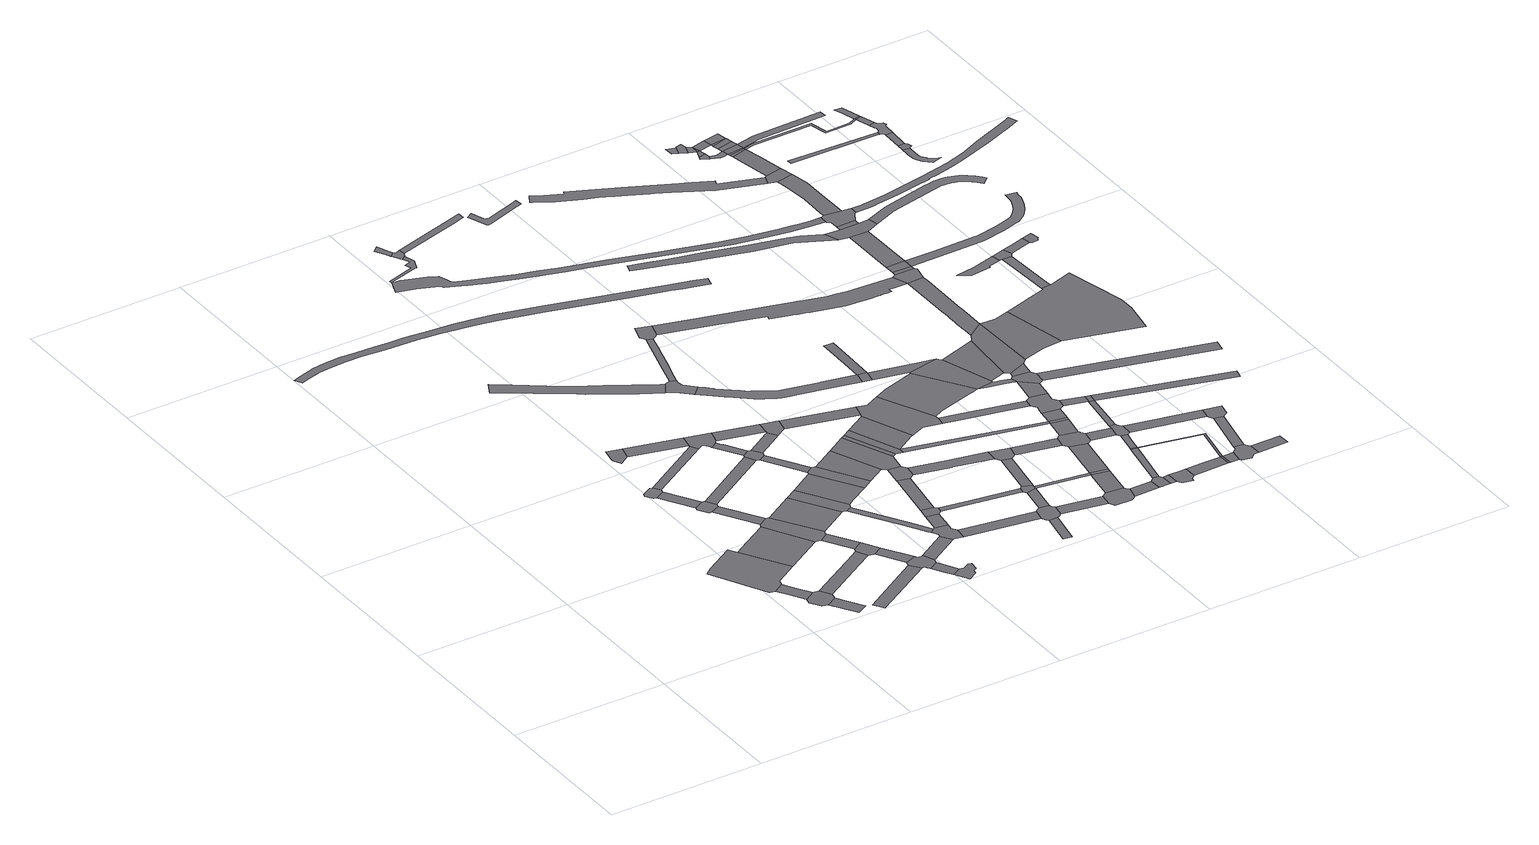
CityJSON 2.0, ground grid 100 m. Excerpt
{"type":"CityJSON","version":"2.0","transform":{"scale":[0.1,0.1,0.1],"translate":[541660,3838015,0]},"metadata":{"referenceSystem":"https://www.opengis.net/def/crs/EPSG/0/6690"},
"CityObjects":{
"road1":{"type":"Road","attributes":{"RoadStructureAttribute.sectionType":"1"},"geometry":[{"type":"MultiSurface","lod":"1","boundaries":[[[0,1,2,3,4,5]]]}]},
"road2":{"type":"Road","geometry":[{"type":"MultiSurface","lod":"1","boundaries":[[[6,7,8,9,10,2,1,11,12,13,14]]]}]},
"road3":{"type":"Road","geometry":[{"type":"MultiSurface","lod":"1","boundaries":[[[15,5,4,16,17,18,19,20,21,22,23]]]}]},
"road4":{"type":"Road","attributes":{"RoadStructureAttribute.sectionType":"1"},"geometry":[{"type":"MultiSurface","lod":"1","boundaries":[[[21,20,24,25]]]}]},
"road5":{"type":"Road","geometry":[{"type":"MultiSurface","lod":"1","boundaries":[[[26,27,28,29,30,31,32,33]]]}]},
"road6":{"type":"Road","attributes":{"RoadStructureAttribute.sectionType":"1"},"geometry":[{"type":"MultiSurface","lod":"1","boundaries":[[[34,35,14,13,36]]]}]},
"road7":{"type":"Road","attributes":{"RoadStructureAttribute.sectionType":"1"},"geometry":[{"type":"MultiSurface","lod":"1","boundaries":[[[31,30,37,38]]]}]},
"road8":{"type":"Road","attributes":{"RoadStructureAttribute.sectionType":"1"},"geometry":[{"type":"MultiSurface","lod":"1","boundaries":[[[39,40,41,23,22,42,43]]]}]},
"road9":{"type":"Road","geometry":[{"type":"MultiSurface","lod":"1","boundaries":[[[44,45,38,37,46,47,48,49,50,51,52,53,54,55]]]}]},
"road10":{"type":"Road","attributes":{"RoadStructureAttribute.sectionType":"1"},"geometry":[{"type":"MultiSurface","lod":"1","boundaries":[[[51,50,56,57]]]}]},
"road11":{"type":"Road","attributes":{"RoadStructureAttribute.sectionType":"1"},"geometry":[{"type":"MultiSurface","lod":"1","boundaries":[[[58,59,60,61]]]}]},
"road12":{"type":"Road","geometry":[{"type":"MultiSurface","lod":"1","boundaries":[[[62,63,64,65,66,67,68]]]}]},
"road13":{"type":"Road","geometry":[{"type":"MultiSurface","lod":"1","boundaries":[[[69,57,56,70,34,36,71,72,73,74,75,76,77,78]]]}]},
"road14":{"type":"Road","attributes":{"RoadStructureAttribute.sectionType":"1"},"geometry":[{"type":"MultiSurface","lod":"1","boundaries":[[[79,33,32,80]]]}]},
"road15":{"type":"Road","attributes":{"RoadStructureAttribute.sectionType":"1"},"geometry":[{"type":"MultiSurface","lod":"1","boundaries":[[[74,73,81,82]]]}]},
"road16":{"type":"Road","geometry":[{"type":"MultiSurface","lod":"1","boundaries":[[[82,81,83,39,43,84,85,86]]]}]},
"road17":{"type":"Road","attributes":{"RoadStructureAttribute.sectionType":"1"},"geometry":[{"type":"MultiSurface","lod":"1","boundaries":[[[68,67,87,88,89]]]}]},
"road18":{"type":"Road","attributes":{"RoadStructureAttribute.sectionType":"1"},"geometry":[{"type":"MultiSurface","lod":"1","boundaries":[[[86,85,90,91]]]}]},
"road19":{"type":"Road","attributes":{"RoadStructureAttribute.sectionType":"1"},"geometry":[{"type":"MultiSurface","lod":"1","boundaries":[[[92,78,77,93]]]}]},
"road20":{"type":"Road","attributes":{"RoadStructureAttribute.sectionType":"1"},"geometry":[{"type":"MultiSurface","lod":"1","boundaries":[[[94,55,54,95]]]}]},
"road21":{"type":"Road","geometry":[{"type":"MultiSurface","lod":"1","boundaries":[[[96,97,98,91,90,99,100,58,61,101,102,103,104,105,106,107,108]]]}]},
"road22":{"type":"Road","attributes":{"RoadStructureAttribute.sectionType":"1"},"geometry":[{"type":"MultiSurface","lod":"1","boundaries":[[[104,103,109,110,111]]]}]},
"road23":{"type":"Road","geometry":[{"type":"MultiSurface","lod":"1","boundaries":[[[112,113,111,110,114,115,116,117,118,119,120]]]}]},
"road24":{"type":"Road","geometry":[{"type":"MultiSurface","lod":"1","boundaries":[[[121,92,93,122,123,124,125,126,127,128]]]}]},
"road25":{"type":"Road","attributes":{"RoadStructureAttribute.sectionType":"1"},"geometry":[{"type":"MultiSurface","lod":"1","boundaries":[[[129,130,131,132,133,134,135,136,137,138,139,140,141,142,143]]]}]},
"road26":{"type":"Road","attributes":{"RoadStructureAttribute.sectionType":"1"},"geometry":[{"type":"MultiSurface","lod":"1","boundaries":[[[144,108,107,145]]]}]},
"road27":{"type":"Road","geometry":[{"type":"MultiSurface","lod":"1","boundaries":[[[89,88,79,80,146,147,148,149,150,151,152,153,154,155,156]]]}]},
"road28":{"type":"Road","attributes":{"RoadStructureAttribute.sectionType":"1"},"geometry":[{"type":"MultiSurface","lod":"1","boundaries":[[[157,158,151,150,159,160]]]}]},
"road29":{"type":"Road","attributes":{"RoadStructureAttribute.sectionType":"1"},"geometry":[{"type":"MultiSurface","lod":"1","boundaries":[[[161,162,163,164,125,124,165,166,167,168,169]]]}]},
"road30":{"type":"Road","geometry":[{"type":"MultiSurface","lod":"1","boundaries":[[[160,159,94,95,170,171,172,173,174]]]}]},
"road31":{"type":"Road","attributes":{"RoadStructureAttribute.sectionType":"1"},"geometry":[{"type":"MultiSurface","lod":"1","boundaries":[[[175,121,128,176,177]]]}]},
"road32":{"type":"Road","attributes":{"RoadStructureAttribute.sectionType":"1"},"geometry":[{"type":"MultiSurface","lod":"1","boundaries":[[[171,170,178,179]]]}]},
"road33":{"type":"Road","geometry":[{"type":"MultiSurface","lod":"1","boundaries":[[[180,169,168,181,144,145,182,183,184,185,186,187]]]}]},
"road34":{"type":"Road","attributes":{"RoadStructureAttribute.sectionType":"1"},"geometry":[{"type":"MultiSurface","lod":"1","boundaries":[[[188,189,190,191,192,193,194,195,196,197,198,199,200,201,202,203,204,205,206,207,208,209,210,211,212,213,214,215,216,217,218,219,220,221,222,223,224,225,226,227]]]}]},
"road35":{"type":"Road","attributes":{"RoadStructureAttribute.sectionType":"1"},"geometry":[{"type":"MultiSurface","lod":"1","boundaries":[[[156,155,228,229]]]}]},
"road36":{"type":"Road","geometry":[{"type":"MultiSurface","lod":"1","boundaries":[[[230,231,232,179,178,233,234,175,177,235,236]]]}]},
"road37":{"type":"Road","attributes":{"RoadStructureAttribute.sectionType":"1"},"geometry":[{"type":"MultiSurface","lod":"1","boundaries":[[[237,180,187,238]]]}]},
"road38":{"type":"Road","attributes":{"RoadStructureAttribute.sectionType":"1"},"geometry":[{"type":"MultiSurface","lod":"1","boundaries":[[[239,240,241,174,173,242,243,244,245]]]}]},
"road39":{"type":"Road","geometry":[{"type":"MultiSurface","lod":"1","boundaries":[[[246,237,238,247,248,249]]]}]},
"road40":{"type":"Road","attributes":{"RoadStructureAttribute.sectionType":"1"},"geometry":[{"type":"MultiSurface","lod":"1","boundaries":[[[250,251,252,253,254,255,256,257,258,259,260,261,262]]]}]},
"road41":{"type":"Road","attributes":{"RoadStructureAttribute.sectionType":"1"},"geometry":[{"type":"MultiSurface","lod":"1","boundaries":[[[263,236,235,264]]]}]},
"road42":{"type":"Road","geometry":[{"type":"MultiSurface","lod":"1","boundaries":[[[265,266,143,142,267,268,269,270,271,272,273,274]]]}]},
"road43":{"type":"Road","attributes":{"RoadStructureAttribute.sectionType":"1"},"geometry":[{"type":"MultiSurface","lod":"1","boundaries":[[[275,276,246,249,277,278]]]}]},
"road44":{"type":"Road","attributes":{"RoadStructureAttribute.sectionType":"1"},"geometry":[{"type":"MultiSurface","lod":"1","boundaries":[[[279,280,281,282,283,284,285,286,287,288]]]}]},
"road45":{"type":"Road","geometry":[{"type":"MultiSurface","lod":"1","boundaries":[[[229,228,239,245,289,290,291]]]}]},
"road46":{"type":"Road","geometry":[{"type":"MultiSurface","lod":"1","boundaries":[[[292,288,287,293,294,255,254,295,296,297,298]]]}]},
"road47":{"type":"Road","attributes":{"RoadStructureAttribute.sectionType":"1"},"geometry":[{"type":"MultiSurface","lod":"1","boundaries":[[[299,300,185,184,301,302,303]]]}]},
"road48":{"type":"Road","geometry":[{"type":"MultiSurface","lod":"1","boundaries":[[[304,275,278,305,306,307,308]]]}]},
"road49":{"type":"Road","geometry":[{"type":"MultiSurface","lod":"1","boundaries":[[[309,263,264,310,304,308,311,312]]]}]},
"road50":{"type":"Road","attributes":{"RoadStructureAttribute.sectionType":"1"},"geometry":[{"type":"MultiSurface","lod":"1","boundaries":[[[313,314,315,265,274,316,317,318,319,320,321,322]]]}]},
"road51":{"type":"Road","attributes":{"RoadStructureAttribute.sectionType":"1"},"geometry":[{"type":"MultiSurface","lod":"1","boundaries":[[[323,248,247,324,325,326]]]}]},
"road52":{"type":"Road","geometry":[{"type":"MultiSurface","lod":"1","boundaries":[[[327,309,312,328]]]}]},
"road53":{"type":"Road","attributes":{"RoadStructureAttribute.sectionType":"1"},"geometry":[{"type":"MultiSurface","lod":"1","boundaries":[[[329,330,331,332]]]}]},
"road54":{"type":"Road","attributes":{"RoadStructureAttribute.sectionType":"1"},"geometry":[{"type":"MultiSurface","lod":"1","boundaries":[[[333,327,328,334,335,336]]]}]},
"road55":{"type":"Road","attributes":{"RoadStructureAttribute.sectionType":"1"},"geometry":[{"type":"MultiSurface","lod":"1","boundaries":[[[337,291,290,338,339,340]]]}]},
"road56":{"type":"Road","geometry":[{"type":"MultiSurface","lod":"1","boundaries":[[[341,342,343,313,322,344,345,346]]]}]},
"road57":{"type":"Road","geometry":[{"type":"MultiSurface","lod":"1","boundaries":[[[347,348,303,302,349,329,332,350,351,352,353,354,355]]]}]},
"road58":{"type":"Road","attributes":{"RoadStructureAttribute.sectionType":"1"},"geometry":[{"type":"MultiSurface","lod":"1","boundaries":[[[356,298,297,357,358]]]}]},
"road59":{"type":"Road","attributes":{"RoadStructureAttribute.sectionType":"1"},"geometry":[{"type":"MultiSurface","lod":"1","boundaries":[[[359,333,336,360,361]]]}]},
"road60":{"type":"Road","attributes":{"RoadStructureAttribute.sectionType":"1"},"geometry":[{"type":"MultiSurface","lod":"1","boundaries":[[[362,363,364,365,366,367,368,369,370,371,372,373,374,375,376,270,269,377,378,379,380,381,382,383,384,385,386,387,388,389,390,391]]]}]},
"road61":{"type":"Road","attributes":{"RoadStructureAttribute.sectionType":"1"},"geometry":[{"type":"MultiSurface","lod":"1","boundaries":[[[392,393,307,306,394,395,396,397]]]}]},
"road62":{"type":"Road","attributes":{"RoadStructureAttribute.sectionType":"1"},"geometry":[{"type":"MultiSurface","lod":"1","boundaries":[[[398,399,347,355]]]}]},
"road63":{"type":"Road","geometry":[{"type":"MultiSurface","lod":"1","boundaries":[[[400,326,325,399,398,401,402,403]]]}]},
"road64":{"type":"Road","attributes":{"RoadStructureAttribute.sectionType":"1"},"geometry":[{"type":"MultiSurface","lod":"1","boundaries":[[[353,352,404,405]]]}]},
"road65":{"type":"Road","attributes":{"RoadStructureAttribute.sectionType":"1"},"geometry":[{"type":"MultiSurface","lod":"1","boundaries":[[[406,400,403,407]]]}]},
"road66":{"type":"Road","geometry":[{"type":"MultiSurface","lod":"1","boundaries":[[[408,409,410,340,339,411,359,361,412,413,414,415,416,417]]]}]},
"road67":{"type":"Road","geometry":[{"type":"MultiSurface","lod":"1","boundaries":[[[418,397,396,419,420,406,407,421,422,423]]]}]},
"road68":{"type":"Road","attributes":{"RoadStructureAttribute.sectionType":"1"},"geometry":[{"type":"MultiSurface","lod":"1","boundaries":[[[402,401,424,425]]]}]},
"road69":{"type":"Road","attributes":{"RoadStructureAttribute.sectionType":"1"},"geometry":[{"type":"MultiSurface","lod":"1","boundaries":[[[426,427,336,335,428,429]]]}]},
"road70":{"type":"Road","geometry":[{"type":"MultiSurface","lod":"1","boundaries":[[[430,431,405,404,432,433,434,435,436,437,438,439,440,441]]]}]},
"road71":{"type":"Road","attributes":{"RoadStructureAttribute.sectionType":"1"},"geometry":[{"type":"MultiSurface","lod":"1","boundaries":[[[442,443,444,445,446,447,448,449,450,451,452,453,454,455,456,457]]]}]},
"road72":{"type":"Road","geometry":[{"type":"MultiSurface","lod":"1","boundaries":[[[391,390,458,459,460]]]}]},
"road73":{"type":"Road","attributes":{"RoadStructureAttribute.sectionType":"1"},"geometry":[{"type":"MultiSurface","lod":"1","boundaries":[[[424,461,462,430,441,463]]]}]},
"road74":{"type":"Road","attributes":{"RoadStructureAttribute.sectionType":"1"},"geometry":[{"type":"MultiSurface","lod":"1","boundaries":[[[464,465,466,467,468,469,470,471,472,473,474,475,476,477,478,479,480,481,482,483,484,262,485,486,487,488,489,490,491,492,493,494,495,496,497,498,499,500,501,502,503,504]]]}]},
"road75":{"type":"Road","attributes":{"RoadStructureAttribute.sectionType":"1"},"geometry":[{"type":"MultiSurface","lod":"1","boundaries":[[[423,422,505,506,507,508,509]]]}]},
"road76":{"type":"Road","attributes":{"RoadStructureAttribute.sectionType":"1"},"geometry":[{"type":"MultiSurface","lod":"1","boundaries":[[[510,511,512,513,391,460]]]}]},
"road77":{"type":"Road","geometry":[{"type":"MultiSurface","lod":"1","boundaries":[[[425,424,463,514]]]}]},
"road78":{"type":"Road","attributes":{"RoadStructureAttribute.sectionType":"1"},"geometry":[{"type":"MultiSurface","lod":"1","boundaries":[[[515,516,517,408,417,518,519,520,521,522]]]}]},
"road79":{"type":"Road","attributes":{"RoadStructureAttribute.sectionType":"1"},"geometry":[{"type":"MultiSurface","lod":"1","boundaries":[[[523,438,437,524]]]}]},
"road80":{"type":"Road","attributes":{"RoadStructureAttribute.sectionType":"1"},"geometry":[{"type":"MultiSurface","lod":"1","boundaries":[[[525,526,415,414,527,528,529]]]}]},
"road81":{"type":"Road","attributes":{"RoadStructureAttribute.sectionType":"1"},"geometry":[{"type":"MultiSurface","lod":"1","boundaries":[[[530,425,514,531]]]}]},
"road82":{"type":"Road","attributes":{"RoadStructureAttribute.sectionType":"1"},"geometry":[{"type":"MultiSurface","lod":"1","boundaries":[[[532,459,458,533,534]]]}]},
"road83":{"type":"Road","geometry":[{"type":"MultiSurface","lod":"1","boundaries":[[[535,536,523,524,537,538,539,540]]]}]},
"road84":{"type":"Road","geometry":[{"type":"MultiSurface","lod":"1","boundaries":[[[541,542,543,509,508,544,545,530,531,546,547,548,549,550,551,552]]]}]},
"road85":{"type":"Road","attributes":{"RoadStructureAttribute.sectionType":"1"},"geometry":[{"type":"MultiSurface","lod":"1","boundaries":[[[553,554,555,556,557,558,346,345,559,560,561,562,563,564,565,566,567,568,569,570,571,572,573,574,575,576,577,578,579,580,581,582,583,584,585]]]}]},
"road86":{"type":"Road","attributes":{"RoadStructureAttribute.sectionType":"1"},"geometry":[{"type":"MultiSurface","lod":"1","boundaries":[[[586,538,537,587]]]}]},
"road87":{"type":"Road","geometry":[{"type":"MultiSurface","lod":"1","boundaries":[[[588,534,533,515,522,589,590,591,592]]]}]},
"road88":{"type":"Road","attributes":{"RoadStructureAttribute.sectionType":"1"},"geometry":[{"type":"MultiSurface","lod":"1","boundaries":[[[428,541,552,593]]]}]},
"road89":{"type":"Road","attributes":{"RoadStructureAttribute.sectionType":"1"},"geometry":[{"type":"MultiSurface","lod":"1","boundaries":[[[594,535,540,595]]]}]},
"road90":{"type":"Road","geometry":[{"type":"MultiSurface","lod":"1","boundaries":[[[596,586,587,597,598,599,600,601,602,603,604]]]}]},
"road91":{"type":"Road","geometry":[{"type":"MultiSurface","lod":"1","boundaries":[[[429,428,593,605]]]}]},
"road92":{"type":"Road","attributes":{"RoadStructureAttribute.sectionType":"1"},"geometry":[{"type":"MultiSurface","lod":"1","boundaries":[[[606,607,429,605,608]]]}]},
"road93":{"type":"Road","attributes":{"RoadStructureAttribute.sectionType":"1"},"geometry":[{"type":"MultiSurface","lod":"1","boundaries":[[[549,548,609,610]]]}]},
"road94":{"type":"Road","geometry":[{"type":"MultiSurface","lod":"1","boundaries":[[[611,594,595,612]]]}]},
"road95":{"type":"Road","attributes":{"RoadStructureAttribute.sectionType":"1"},"geometry":[{"type":"MultiSurface","lod":"1","boundaries":[[[613,614,590,589,615,616,617,618,619,620]]]}]},
"road96":{"type":"Road","attributes":{"RoadStructureAttribute.sectionType":"1"},"geometry":[{"type":"MultiSurface","lod":"1","boundaries":[[[621,622,623,611,612,624,625]]]}]},
"road97":{"type":"Road","geometry":[{"type":"MultiSurface","lod":"1","boundaries":[[[626,627,628,529,528,629,630,631,632,606,608,633,634,635,636,637,638,639,640,641,642]]]}]},
"road98":{"type":"Road","geometry":[{"type":"MultiSurface","lod":"1","boundaries":[[[643,644,610,609,621,625,645,646,647,648,649,650,651]]]}]},
"road99":{"type":"Road","attributes":{"RoadStructureAttribute.sectionType":"1"},"geometry":[{"type":"MultiSurface","lod":"1","boundaries":[[[652,592,591,653]]]}]},
"road100":{"type":"Road","attributes":{"RoadStructureAttribute.sectionType":"1"},"geometry":[{"type":"MultiSurface","lod":"1","boundaries":[[[654,655,656,657,658,659,660,661,662,663,664,665,666,667,668,669]]]}]},
"road101":{"type":"Road","attributes":{"RoadStructureAttribute.sectionType":"1"},"geometry":[{"type":"MultiSurface","lod":"1","boundaries":[[[619,626,642,670]]]}]},
"road102":{"type":"Road","attributes":{"RoadStructureAttribute.sectionType":"1"},"geometry":[{"type":"MultiSurface","lod":"1","boundaries":[[[671,672,673,604,603,674,675]]]}]},
"road103":{"type":"Road","attributes":{"RoadStructureAttribute.sectionType":"1"},"geometry":[{"type":"MultiSurface","lod":"1","boundaries":[[[676,612,595,677,678,679]]]}]},
"road104":{"type":"Road","attributes":{"RoadStructureAttribute.sectionType":"1"},"geometry":[{"type":"MultiSurface","lod":"1","boundaries":[[[636,635,680,681]]]}]},
"road105":{"type":"Road","attributes":{"RoadStructureAttribute.sectionType":"1"},"geometry":[{"type":"MultiSurface","lod":"1","boundaries":[[[682,643,651,683]]]}]},
"road106":{"type":"Road","geometry":[{"type":"MultiSurface","lod":"1","boundaries":[[[684,685,686,620,619,670,687,688,689,690,691,692,693]]]}]},
"road107":{"type":"Road","attributes":{"RoadStructureAttribute.sectionType":"1"},"geometry":[{"type":"MultiSurface","lod":"1","boundaries":[[[694,695,696,697,684,693]]]}]},
"road108":{"type":"Road","geometry":[{"type":"MultiSurface","lod":"1","boundaries":[[[681,680,682,683,698]]]}]},
"road109":{"type":"Road","geometry":[{"type":"MultiSurface","lod":"1","boundaries":[[[678,671,675,699,679]]]}]},
"road110":{"type":"Road","attributes":{"RoadStructureAttribute.sectionType":"1"},"geometry":[{"type":"MultiSurface","lod":"1","boundaries":[[[700,701,679,699,702]]]}]},
"road111":{"type":"Road","geometry":[{"type":"MultiSurface","lod":"1","boundaries":[[[703,704,705,706,652,653,697,696,707,708]]]}]},
"road112":{"type":"Road","attributes":{"RoadStructureAttribute.sectionType":"1"},"geometry":[{"type":"MultiSurface","lod":"1","boundaries":[[[709,710,711,712,713,714,715,716,717,718,719,720,721,722,723,724,725,726,727,728,729,730,731,732,733,734]]]}]},
"road113":{"type":"Road","attributes":{"RoadStructureAttribute.sectionType":"1"},"geometry":[{"type":"MultiSurface","lod":"1","boundaries":[[[647,646,735,736,737]]]}]},
"road114":{"type":"Road","geometry":[{"type":"MultiSurface","lod":"1","boundaries":[[[738,739,740,741,700,702,742,743,744,745,746,747,748,749,750,751]]]}]},
"road115":{"type":"Road","attributes":{"RoadStructureAttribute.sectionType":"1"},"geometry":[{"type":"MultiSurface","lod":"1","boundaries":[[[752,753,754,755,756,757,758,584,759,760,761,762,763,764,765,704,703]]]}]},
"road116":{"type":"Road","attributes":{"RoadStructureAttribute.sectionType":"1"},"geometry":[{"type":"MultiSurface","lod":"1","boundaries":[[[766,738,751,767]]]}]},
"road117":{"type":"Road","geometry":[{"type":"MultiSurface","lod":"1","boundaries":[[[768,769,770,771,703,708,772,773,774,775]]]}]},
"road118":{"type":"Road","attributes":{"RoadStructureAttribute.sectionType":"1"},"geometry":[{"type":"MultiSurface","lod":"1","boundaries":[[[776,749,748,777]]]}]},
"road119":{"type":"Road","geometry":[{"type":"MultiSurface","lod":"1","boundaries":[[[778,585,584,758,779,780]]]}]},
"road120":{"type":"Road","geometry":[{"type":"MultiSurface","lod":"1","boundaries":[[[737,736,781,766,767,782,783,784]]]}]},
"road121":{"type":"Road","attributes":{"RoadStructureAttribute.sectionType":"1"},"geometry":[{"type":"MultiSurface","lod":"1","boundaries":[[[785,778,780,786]]]}]},
"road122":{"type":"Road","geometry":[{"type":"MultiSurface","lod":"1","boundaries":[[[787,785,786,788]]]}]},
"road123":{"type":"Road","attributes":{"RoadStructureAttribute.sectionType":"1"},"geometry":[{"type":"MultiSurface","lod":"1","boundaries":[[[698,683,789,790,791]]]}]},
"road124":{"type":"Road","geometry":[{"type":"MultiSurface","lod":"1","boundaries":[[[792,793,787,788,794,795]]]}]},
"road125":{"type":"Road","attributes":{"RoadStructureAttribute.sectionType":"1"},"geometry":[{"type":"MultiSurface","lod":"1","boundaries":[[[690,689,796,797]]]}]},
"road126":{"type":"Road","attributes":{"RoadStructureAttribute.sectionType":"1"},"geometry":[{"type":"MultiSurface","lod":"1","boundaries":[[[798,799,800,801]]]}]},
"road127":{"type":"Road","geometry":[{"type":"MultiSurface","lod":"1","boundaries":[[[669,668,792,795,802,803,804,805]]]}]},
"road128":{"type":"Road","attributes":{"RoadStructureAttribute.sectionType":"1"},"geometry":[{"type":"MultiSurface","lod":"1","boundaries":[[[806,805,804,807]]]}]},
"road129":{"type":"Road","geometry":[{"type":"MultiSurface","lod":"1","boundaries":[[[808,809,801,800,810,811]]]}]},
"road130":{"type":"Road","geometry":[{"type":"MultiSurface","lod":"1","boundaries":[[[812,813,814,815,816]]]}]},
"road131":{"type":"Road","attributes":{"RoadStructureAttribute.sectionType":"1"},"geometry":[{"type":"MultiSurface","lod":"1","boundaries":[[[811,810,817,818]]]}]},
"road132":{"type":"Road","geometry":[{"type":"MultiSurface","lod":"1","boundaries":[[[819,820,817,813,812]]]}]},
"road133":{"type":"Road","geometry":[{"type":"MultiSurface","lod":"1","boundaries":[[[821,822,504,503,823,824,806,807,825,826,827,828,829]]]}]},
"road134":{"type":"Road","geometry":[{"type":"MultiSurface","lod":"1","boundaries":[[[818,817,820]]]}]},
"road135":{"type":"Road","attributes":{"RoadStructureAttribute.sectionType":"1"},"geometry":[{"type":"MultiSurface","lod":"1","boundaries":[[[830,831,816,815,832,833,834,835]]]}]},
"road136":{"type":"Road","attributes":{"RoadStructureAttribute.sectionType":"1"},"geometry":[{"type":"MultiSurface","lod":"1","boundaries":[[[836,837,838,839,840,841,842,843,844,821,829]]]}]},
"road137":{"type":"Road","attributes":{"RoadStructureAttribute.sectionType":"1"},"geometry":[{"type":"MultiSurface","lod":"1","boundaries":[[[845,818,820,846]]]}]},
"road138":{"type":"Road","geometry":[{"type":"MultiSurface","lod":"1","boundaries":[[[847,848,849,850,851,852,853,768,775,854,855,856,857]]]}]},
"road139":{"type":"Road","attributes":{"RoadStructureAttribute.sectionType":"1"},"geometry":[{"type":"MultiSurface","lod":"1","boundaries":[[[858,859,860,861,862,863,864]]]}]},
"road140":{"type":"Road","geometry":[{"type":"MultiSurface","lod":"1","boundaries":[[[865,866,726,725,867,868,841,840]]]}]},
"road141":{"type":"Road","attributes":{"RoadStructureAttribute.sectionType":"1"},"geometry":[{"type":"MultiSurface","lod":"1","boundaries":[[[869,870,871,872,866,865]]]}]},
"road142":{"type":"Road","geometry":[{"type":"MultiSurface","lod":"1","boundaries":[[[873,874,871,870]]]}]},
"road143":{"type":"Road","attributes":{"RoadStructureAttribute.sectionType":"1"},"geometry":[{"type":"MultiSurface","lod":"1","boundaries":[[[875,834,874,873]]]}]},
"road144":{"type":"Road","geometry":[{"type":"MultiSurface","lod":"1","boundaries":[[[876,835,834,875]]]}]},
"road145":{"type":"Road","attributes":{"RoadStructureAttribute.sectionType":"1"},"geometry":[{"type":"MultiSurface","lod":"1","boundaries":[[[877,878,879,880,881,882,883,835,876]]]}]},
"road146":{"type":"Road","geometry":[{"type":"MultiSurface","lod":"1","boundaries":[[[884,885,881,880]]]}]},
"road147":{"type":"Road","attributes":{"RoadStructureAttribute.sectionType":"1"},"geometry":[{"type":"MultiSurface","lod":"1","boundaries":[[[886,846,887,885,884]]]}]},
"road148":{"type":"Road","geometry":[{"type":"MultiSurface","lod":"1","boundaries":[[[888,845,846,886]]]}]},
"road149":{"type":"Road","attributes":{"RoadStructureAttribute.sectionType":"1"},"geometry":[{"type":"MultiSurface","lod":"1","boundaries":[[[889,890,891,892,850,849,893,894,895]]]}]},
"road150":{"type":"Road","geometry":[{"type":"MultiSurface","lod":"1","boundaries":[[[896,897,858,864,898,889,895,899]]]}]},
"road151":{"type":"Road","attributes":{"RoadStructureAttribute.sectionType":"1"},"geometry":[{"type":"MultiSurface","lod":"1","boundaries":[[[900,901,902,903,904,905,906,907,908,909,910,911,912,913,914,915,916,917,788,786,918,919,920,921,922,923,924,925,926,927,928,929,930,931,932,933,934,935]]]}]},
"road152":{"type":"Road","attributes":{"RoadStructureAttribute.sectionType":"1"},"geometry":[{"type":"MultiSurface","lod":"1","boundaries":[[[936,937,896,899,938,939]]]}]},
"road153":{"type":"Road","attributes":{"RoadStructureAttribute.sectionType":"1"},"geometry":[{"type":"MultiSurface","lod":"1","boundaries":[[[940,941,942,943,944,945,946,947,948,949,950,951,952,953,954,955,956,957,958,959,960,961,962,963,803,802,964,965,966,967,968,969,970,971,972,973,974,975,976,977,978,979,980,981,982,983,984,985,986,987,988,989]]]}]},
"road154":{"type":"Road","attributes":{"RoadStructureAttribute.sectionType":"1"},"geometry":[{"type":"MultiSurface","lod":"1","boundaries":[[[990,991,992,993,876,875]]]}]},
"road155":{"type":"Road","geometry":[{"type":"MultiSurface","lod":"1","boundaries":[[[994,995,936,939,996,997,998,999]]]}]},
"road156":{"type":"Road","attributes":{"RoadStructureAttribute.sectionType":"1"},"geometry":[{"type":"MultiSurface","lod":"1","boundaries":[[[1000,1001,1002,1003,873,870,1004,1005,1006,1007,1008,1009]]]}]},
"road157":{"type":"Road","attributes":{"RoadStructureAttribute.sectionType":"1"},"geometry":[{"type":"MultiSurface","lod":"1","boundaries":[[[1010,1011,1012,1013,1014]]]}]},
"road158":{"type":"Road","attributes":{"RoadStructureAttribute.sectionType":"1"},"geometry":[{"type":"MultiSurface","lod":"1","boundaries":[[[1015,1016,1017,1018,1019,1020,1021,1022,1023,1024,1025,1026,1027,827,826,1028,1029,1030,1031,1032,1033,1034,1035,1036,1037,1038,1039,1040,1041,1042,1043,1044]]]}]},
"road159":{"type":"Road","geometry":[{"type":"MultiSurface","lod":"1","boundaries":[[[1045,1046,1047,1048,1049,1050,1051,1052,1053,1054,1055,1056,1057,1058,1059,1060,1061,1062,1063]]]}]},
"road160":{"type":"Road","geometry":[{"type":"MultiSurface","lod":"1","boundaries":[[[1064,1045,1063,1065,1066,1067,1068,1069,1070,1071]]]}]},
"road161":{"type":"Road","attributes":{"RoadStructureAttribute.sectionType":"1"},"geometry":[{"type":"MultiSurface","lod":"1","boundaries":[[[1072,1073,1064,1071,1074,1075]]]}]},
"road162":{"type":"Road","geometry":[{"type":"MultiSurface","lod":"1","boundaries":[[[1076,1077,1078,1079,1009,1080]]]}]},
"road163":{"type":"Road","geometry":[{"type":"MultiSurface","lod":"1","boundaries":[[[1080,1009,1008,1081]]]}]},
"road164":{"type":"Road","attributes":{"RoadStructureAttribute.sectionType":"1"},"geometry":[{"type":"MultiSurface","lod":"1","boundaries":[[[1082,1081,1008,1083,1084,1085]]]}]},
"road165":{"type":"Road","geometry":[{"type":"MultiSurface","lod":"1","boundaries":[[[1086,1087,1088,1089,1085,1084,1090,1091,1092,1093,1094,1014,1013,1095,1096,1072,1075,1097,1098,1099,1100,1101,1102]]]}]}
},
"vertices":[
[1174,448,0],[1128,524,0],[1060,482,0],[1106,406,0],[1159,318,0],[1227,360,0],
[1073,999,0],[880,880,0],[838,846,0],[1021,491,0],[1026,490,0],[1135,557,0],[1137,562,0],[1284,653,0],[1105,945,0],
[1239,358,0],[1153,279,0],[1152,278,0],[1191,211,0],[1193,211,0],[1229,203,0],[1300,243,0],[1308,282,0],[1267,352,0],
[1331,39,0],[1400,80,0],
[1057,1782,0],[995,1745,0],[988,1726,0],[1019,1680,0],[1038,1677,0],[1099,1712,0],[1105,1733,0],[1077,1778,0],
[1362,1102,0],[1212,1010,0],[1530,803,0],
[1161,1467,0],[1226,1503,0],
[1665,592,0],[1578,539,0],[1559,528,0],[1601,460,0],[1702,521,0],
[1239,1499,0],[1230,1502,0],[1159,1447,0],[1198,1384,0],[1203,1383,0],[1208,1383,0],[1213,1382,0],[1279,1414,0],[1279,1420,0],[1281,1431,0],[1281,1435,0],[1244,1498,0],
[1369,1123,0],[1432,1160,0],
[1832,309,0],[1439,69,0],[1480,1,0],[1885,245,0],
[1060,2240,0],[1044,2151,0],[1042,2135,0],[1069,2090,0],[1103,2111,0],[1132,2129,0],[1154,2216,0],
[1447,1157,0],[1364,1107,0],[1536,802,0],[1563,797,0],[1568,796,0],[1627,839,0],[1624,845,0],[1630,859,0],[1633,865,0],[1452,1156,0],
[1489,2029,0],[1517,1984,0],
[1675,620,0],[1737,658,0],
[1673,615,0],[1735,513,0],[1740,512,0],[1802,550,0],
[1483,2041,0],[1488,2040,0],[1505,2127,0],
[1843,339,0],[1914,367,0],
[1651,1278,0],[1830,986,0],
[1686,1769,0],[1722,1706,0],
[1949,349,0],[1920,356,0],[1917,361,0],[1842,336,0],[1839,329,0],[1902,243,0],[1911,228,0],[1920,213,0],[1980,249,0],[1982,255,0],[1983,257,0],[1989,277,0],[1958,353,0],
[1960,146,0],[1995,88,0],[2055,124,0],
[2123,137,0],[2083,115,0],[2048,0,0],[2108,36,0],[2109,44,0],[2112,60,0],[2112,63,0],[2134,74,0],[2143,134,0],
[1727,1324,0],[1836,985,0],[1857,983,0],[1858,982,0],[1895,1002,0],[1896,1004,0],[1906,1028,0],[1907,1029,0],
[1707,2672,0],[1431,2835,0],[1281,2922,0],[1159,3008,0],[1001,3120,0],[935,3167,0],[893,3197,0],[854,3118,0],[1258,2841,0],[1284,2824,0],[1299,2813,0],[1447,2719,0],[1552,2653,0],[1680,2583,0],[1728,2659,0],
[2147,468,0],[2194,401,0],
[1531,1993,0],[1546,2002,0],[1563,1998,0],[1579,1971,0],[1586,1959,0],[1629,1984,0],[1633,1987,0],[1630,1992,0],[1639,1997,0],[1644,2000,0],[1666,2086,0],
[1658,1947,0],[1654,1945,0],[1689,1786,0],[1737,1817,0],
[2154,567,0],[2083,687,0],[2078,696,0],[1953,906,0],[1953,825,0],[2043,675,0],[2120,547,0],[2130,532,0],[2160,558,0],
[1741,1699,0],[1788,1727,0],[1793,1745,0],[1794,1752,0],[1753,1809,0],
[1892,1426,0],[1951,1057,0],[2072,1130,0],
[1893,1445,0],[1939,1475,0],
[2172,560,0],[2154,491,0],[2199,403,0],[2227,399,0],[2260,393,0],[2266,473,0],[2246,507,0],[2253,547,0],
[59,3786,0],[169,3817,0],[246,3827,0],[352,3831,0],[459,3832,0],[607,3818,0],[815,3808,0],[955,3798,0],[1070,3780,0],[1172,3763,0],[1312,3735,0],[1583,3667,0],[1838,3596,0],[2058,3538,0],[2265,3482,0],[2298,3473,0],[2361,3455,0],[2441,3433,0],[2522,3409,0],[2540,3471,0],[2459,3495,0],[2315,3535,0],[2075,3600,0],[1855,3658,0],[1600,3730,0],[1326,3799,0],[1183,3827,0],[1068,3841,0],[904,3856,0],[806,3866,0],[762,3869,0],[663,3870,0],[584,3877,0],[460,3882,0],[350,3888,0],[242,3883,0],[162,3874,0],[61,3843,0],[4,3826,0],[29,3777,0],
[1930,1927,0],[1942,2016,0],
[1958,1469,0],[1947,1473,0],[1942,1475,0],[1894,1444,0],[1893,1429,0],[2142,1172,0],[1963,1467,0],
[2194,686,0],[2274,673,0],
[1931,1918,0],[1917,1910,0],[1913,1907,0],[1943,1844,0],[1949,1848,0],[1953,1850,0],[1967,1859,0],
[2207,760,0],[2297,691,0],[2305,729,0],[2287,746,0],
[1222,4452,0],[1228,4453,0],[1250,4504,0],[1257,4519,0],[1236,4588,0],[1209,4567,0],[1232,4526,0],[1206,4516,0],[1187,4508,0],[1193,4491,0],[1202,4468,0],[1023,4415,0],[1026,4396,0],
[2123,1564,0],[2257,1242,0],
[1767,2672,0],[1745,2665,0],[1729,2555,0],[1809,2482,0],[1811,2480,0],[1868,2537,0],[1807,2601,0],[1798,2636,0],[1802,2648,0],[1805,2660,0],
[2264,1095,0],[2262,1081,0],[2342,1068,0],[2343,1075,0],
[1200,4664,0],[1199,4666,0],[1196,4675,0],[1192,4684,0],[1160,4757,0],[1122,4728,0],[1156,4666,0],[1165,4649,0],[1173,4634,0],[1203,4658,0],
[2003,1881,0],[2033,1899,0],[2055,1988,0],
[1223,4651,0],[1182,4617,0],[1202,4582,0],[1238,4591,0],[1238,4592,0],[1253,4616,0],[1245,4657,0],
[2272,472,0],[2268,473,0],[2728,320,0],[2729,319,0],[2745,397,0],
[2286,1222,0],[2372,1094,0],[2376,1097,0],[2387,1177,0],[2366,1210,0],
[2253,1643,0],[2258,1241,0],[2386,1319,0],[2387,1321,0],
[1897,3112,0],[1860,2987,0],[1818,2847,0],[1837,2767,0],[1838,2770,0],[1861,2847,0],[1898,2976,0],[1899,2980,0],[1931,3092,0],[1934,3098,0],
[2502,698,0],[2496,659,0],[2795,611,0],[2804,651,0],
[2280,1660,0],[2414,1337,0],
[2755,277,0],[2713,70,0],[2769,59,0],[2813,278,0],
[2328,1689,0],[2416,1337,0],[2458,1328,0],[2462,1366,0],
[2484,1879,0],[2462,1793,0],[2473,1790,0],[2495,1876,0],
[1906,3248,0],[1878,3150,0],[1898,3115,0],[1955,3112,0],[1975,3124,0],[2002,3221,0],
[2780,420,0],[2769,413,0],[2746,292,0],[2826,286,0],[2847,299,0],[2848,300,0],[2861,378,0],[2848,398,0],[2840,410,0],
[1737,4801,0],[1652,4730,0],[1739,4758,0],
[2470,1775,0],[2588,1443,0],[2601,1448,0],
[2679,2160,0],[2478,2204,0],[2471,2205,0],[2231,2258,0],[2211,2265,0],[2198,2271,0],[2180,2281,0],[2096,2335,0],[2091,2338,0],[2045,2378,0],[2042,2380,0],[1937,2469,0],[1931,2475,0],[1929,2477,0],[1899,2508,0],[1915,2386,0],[1917,2383,0],[1936,2365,0],[1938,2363,0],[1977,2331,0],[2065,2258,0],[2114,2225,0],[2152,2205,0],[2176,2194,0],[2194,2186,0],[2200,2185,0],[2217,2180,0],[2461,2126,0],[2672,2079,0],[2689,2158,0],
[2622,1124,0],[2390,1176,0],[2605,1046,0],[2608,1046,0],[2852,992,0],[2860,1072,0],
[2875,603,0],[2810,590,0],
[2824,666,0],[2876,607,0],[2880,628,0],[2881,637,0],
[3132,247,0],[3146,326,0],
[2876,959,0],[2934,942,0],
[2653,1899,0],[2570,1859,0],[2567,1858,0],[2471,1779,0],[2700,1491,0],[2711,1488,0],[2813,1466,0],[2820,1527,0],[2819,1545,0],[2818,1549,0],
[2866,1070,0],[2853,991,0],[2868,970,0],[2946,950,0],[2968,965,0],[2991,1042,0],
[3216,555,0],[3220,576,0],
[2466,1365,0],[2464,1366,0],[3318,1135,0],[3322,1157,0],
[3180,348,0],[3175,345,0],[3150,217,0],[3154,211,0],[3265,206,0],[3271,211,0],[3273,212,0],[3297,232,0],[3317,313,0],[3299,332,0],[3295,336,0],[3292,339,0],
[2048,4735,0],[1915,4691,0],[1858,4671,0],[1830,4681,0],[1798,4767,0],[1759,4745,0],[1760,4743,0],[1805,4619,0],[1815,4614,0],[1828,4615,0],[1850,4622,0],[1915,4645,0],[2062,4694,0],[2063,4694,0],[2090,4702,0],[2081,4747,0],
[2730,2066,0],[2749,2145,0],[2749,2151,0],
[3215,549,0],[3214,546,0],[3326,536,0],
[3355,3667,0],[3285,3674,0],[3230,3681,0],[3162,3690,0],[2962,3723,0],[2802,3759,0],[2461,3856,0],[2182,3938,0],[1897,4020,0],[1776,4056,0],[1661,4090,0],[1543,4131,0],[1393,4185,0],[1323,4215,0],[1312,4219,0],[1302,4251,0],[1284,4309,0],[1229,4336,0],[1124,4371,0],[1078,4387,0],[1049,4392,0],[989,4296,0],[1104,4265,0],[1230,4218,0],[1233,4212,0],[1245,4191,0],[1303,4167,0],[1368,4140,0],[1471,4098,0],[1566,4067,0],[1669,4033,0],[1922,3958,0],[2015,3934,0],[2805,3704,0],[2855,3692,0],[3060,3652,0],[3195,3630,0],[3333,3617,0],[3379,3615,0],[3420,3613,0],[3421,3667,0],
[2989,961,0],[3073,945,0],[3089,941,0],[3249,906,0],[3263,981,0],
[2751,2296,0],[2759,2516,0],[2696,2516,0],[2693,2295,0],
[3329,557,0],
[2948,2006,0],[2756,1947,0],[2749,1944,0],[2878,1578,0],[3082,1638,0],[3151,1658,0],[3154,1659,0],[3173,1664,0],
[3461,315,0],[3463,234,0],
[2927,1503,0],[2827,1525,0],[2873,1453,0],[3326,1353,0],[3334,1411,0],
[3272,874,0],[3379,844,0],
[3025,2085,0],[2948,2017,0],[3152,2057,0],
[3486,339,0],[3486,336,0],[3539,235,0],[3538,316,0],[3524,333,0],[3523,335,0],
[3296,1003,0],[3290,999,0],[3265,982,0],[3251,905,0],[3269,879,0],[3385,847,0],[3388,849,0],[3411,864,0],[3426,944,0],[3409,967,0],[3407,971,0],[3402,977,0],
[3120,2929,0],[3054,2938,0],[2997,2946,0],[2930,2962,0],[2709,3023,0],[2208,3163,0],[2087,3093,0],[2309,3033,0],[2589,2954,0],[2603,2950,0],[2596,2922,0],[2718,2888,0],[2727,2885,0],[2758,2876,0],[2786,2869,0],[2798,2865,0],[2827,2857,0],[2921,2830,0],[2967,2819,0],[3030,2806,0],[3128,2798,0],[3183,2794,0],[3242,2793,0],[3257,2793,0],[3258,2793,0],[3306,2792,0],[3327,2793,0],[3331,2793,0],[3330,2808,0],[3329,2819,0],[3353,2819,0],[3452,2817,0],[3415,2913,0],
[3578,317,0],[3579,235,0],
[3159,2050,0],[3175,1665,0],[3283,1680,0],[3283,1694,0],[3177,2032,0],
[3427,1116,0],
[3550,662,0],[3588,651,0],
[3669,318,0],[3599,214,0],[3607,206,0],[3667,193,0],[3671,216,0],[3676,220,0],[3685,227,0],[3699,238,0],[3695,318,0],
[3431,1138,0],
[3338,1253,0],[3323,1166,0],[3447,1234,0],
[3563,832,0],[3579,911,0],
[3551,669,0],[3589,658,0],
[3335,1667,0],[3300,1675,0],[3226,1652,0],[3326,1629,0],[3391,1614,0],[3396,1613,0],[3402,1612,0],[3390,1653,0],
[3579,812,0],[3566,745,0],[3565,739,0],[3605,737,0],[3619,803,0],
[3369,1431,0],[3361,1426,0],[3339,1414,0],[3330,1352,0],[3343,1328,0],[3350,1316,0],[3343,1281,0],[3456,1239,0],[3474,1250,0],[3480,1254,0],[3492,1313,0],[3488,1315,0],[3474,1337,0],[3467,1349,0],[3467,1351,0],[3472,1380,0],[3478,1412,0],
[3583,934,0],[3581,923,0],[3630,810,0],[3642,816,0],[3648,895,0],[3638,897,0],[3623,922,0],[3621,926,0],[3619,928,0],
[3421,2109,0],[3390,1728,0],
[3217,3563,0],[3145,3589,0],[2909,3645,0],[2667,3714,0],[2482,3756,0],[2311,3805,0],[2231,3828,0],[2214,3774,0],[2293,3750,0],[2432,3708,0],[2534,3675,0],[2648,3643,0],[2910,3571,0],[3145,3522,0],[3377,3414,0],[3341,3507,0],
[3497,1524,0],
[3930,322,0],[3799,320,0],[3697,318,0],[3800,240,0],[3930,242,0],
[3993,577,0],[3978,569,0],[3930,324,0],[3943,323,0],
[3626,1213,0],[3637,1273,0],
[3625,1211,0],[3658,1205,0],
[3412,1668,0],[3406,1664,0],[3391,1654,0],[3503,1527,0],[3505,1528,0],[3530,1542,0],[3540,1622,0],[3525,1646,0],[3524,1648,0],[3520,1655,0],
[3531,1716,0],[3536,1741,0],[3537,1750,0],[3418,1701,0],
[3669,1264,0],
[3944,242,0],
[4014,324,0],[3957,323,0],[4003,243,0],
[3559,2237,0],[3452,2157,0],[3429,2121,0],[3422,2110,0],[3541,1754,0],[3569,1782,0],
[2347,4656,0],[2245,4703,0],[2171,4745,0],[2136,4686,0],[2150,4677,0],[2260,4613,0],[2408,4553,0],[2490,4519,0],[2526,4504,0],[2574,4483,0],[2641,4452,0],[2756,4397,0],[2775,4388,0],[2861,4344,0],[2973,4283,0],[3082,4228,0],[3369,4131,0],[3391,4194,0],[3121,4283,0],[3135,4315,0],[2979,4390,0],[2954,4401,0],[2801,4471,0],[2656,4539,0],[2491,4618,0],[2358,4679,0],
[4097,719,0],[4098,718,0],[4114,795,0],
[4050,370,0],[4045,345,0],[4041,342,0],[4040,341,0],[4012,230,0],[4014,227,0],[4074,216,0],[4075,219,0],[4078,222,0],[4105,244,0],[4134,244,0],[4133,325,0],[4113,353,0],[4109,358,0],
[3559,2336,0],[3559,2341,0],[3559,2429,0],[3559,2436,0],[3561,2769,0],[3561,2809,0],[3560,2822,0],[3452,2440,0],[3452,2435,0],[3452,2345,0],[3452,2341,0],[3451,2302,0],[3452,2236,0],[3452,2223,0],
[4118,683,0],[4178,671,0],
[3756,2258,0],[3661,2230,0],[3570,2236,0],[3566,2236,0],[3574,1784,0],[3719,1826,0],[3839,1836,0],[3843,1836,0],
[4328,328,0],[4329,247,0],
[3443,2931,0],[3581,2916,0],[3567,2928,0],
[4111,696,0],[4189,678,0],[4212,693,0],[4229,771,0],
[3443,2957,0],[3567,2957,0],
[3443,3022,0],[3567,3022,0],
[3661,1204,0],[4485,975,0],[4499,1034,0],
[3442,3399,0],[3442,3394,0],[3566,3393,0],[3566,3400,0],
[4558,1275,0],[4575,1353,0],
[3083,4744,0],[3083,4684,0],[3119,4668,0],[3137,4725,0],
[3650,3436,0],[3636,3500,0],[3566,3498,0],[3442,3496,0],
[3442,3534,0],[3566,3534,0],
[3182,4743,0],[3146,4733,0],[3170,4645,0],[3189,4707,0],
[3242,4582,0],[3194,4571,0],[3187,4548,0],[3237,4525,0],[3246,4552,0],
[3216,4624,0],[3219,4683,0],
[3238,4606,0],[3235,4626,0],
[3446,3675,0],[3433,3667,0],[3420,3604,0],[3442,3582,0],[3606,3598,0],[3616,3602,0],[3617,3654,0],[3602,3655,0],[3558,3658,0],
[3286,4538,0],[3280,4537,0],[3291,4500,0],[3310,4503,0],[3347,4510,0],[3339,4551,0],
[3557,3709,0],[3556,3864,0],[3556,3982,0],[3556,4015,0],[3533,4134,0],[3423,4112,0],[3439,4004,0],[3450,3876,0],[3447,3710,0],
[3310,4702,0],[3322,4643,0],
[4274,2415,0],[4128,2369,0],[4115,2366,0],[4055,2362,0],[4055,2348,0],[3927,2310,0],[3922,2308,0],[4329,1707,0],[4367,1921,0],[4365,1997,0],[4365,2022,0],
[4004,2797,0],[3863,2758,0],[3729,2739,0],[3799,2689,0],[3934,2707,0],[3934,2720,0],[4019,2741,0],
[3515,4223,0],[3406,4201,0],[3403,4119,0],[3419,4114,0],
[3482,4395,0],[3461,4500,0],[3355,4470,0],[3370,4393,0],
[3458,4514,0],[3351,4494,0],
[3457,4522,0],
[3448,4571,0],
[3447,4576,0],[3446,4583,0],[3442,4600,0],[3440,4614,0],[3333,4586,0],[3337,4563,0],[3339,4552,0],
[3431,4655,0],[3325,4627,0],
[3430,4660,0],[3323,4637,0],
[3418,4723,0],
[4036,2740,0],[4052,2421,0],[4054,2384,0],[4054,2382,0],[4115,2372,0],[4111,2440,0],[4097,2739,0],
[4096,2823,0],[4034,2806,0],[4027,2741,0],[4113,2763,0],
[4420,3304,0],[4418,3275,0],[4415,3245,0],[4414,3235,0],[4413,3231,0],[4400,3199,0],[4394,3186,0],[4375,3152,0],[4357,3129,0],[4347,3117,0],[4331,3103,0],[4319,3093,0],[4307,3087,0],[4289,3080,0],[4195,3053,0],[4053,3027,0],[4039,3026,0],[3757,3023,0],[3757,2958,0],[4043,2961,0],[4062,2963,0],[4210,2990,0],[4311,3019,0],[4334,3028,0],[4353,3038,0],[4372,3052,0],[4394,3072,0],[4408,3088,0],[4429,3115,0],[4452,3156,0],[4460,3174,0],[4475,3211,0],[4478,3223,0],[4480,3238,0],[4482,3266,0],[4487,3290,0],
[4249,2865,0],[4185,2847,0],[4201,2789,0],[4261,2807,0],
[4422,3522,0],[4414,3533,0],[4401,3548,0],[4387,3563,0],[4371,3578,0],[4353,3592,0],[4333,3607,0],[4314,3617,0],[4294,3626,0],[4274,3633,0],[4253,3639,0],[4237,3642,0],[4226,3644,0],[4203,3645,0],[4187,3645,0],[4163,3644,0],[4152,3643,0],[4142,3642,0],[4127,3638,0],[4096,3632,0],[3835,3573,0],[3780,3560,0],[3771,3557,0],[3761,3553,0],[3786,3493,0],[3794,3496,0],[3798,3498,0],[3849,3510,0],[4109,3568,0],[4142,3575,0],[4153,3578,0],[4157,3578,0],[4167,3579,0],[4190,3580,0],[4201,3580,0],[4219,3579,0],[4225,3578,0],[4237,3576,0],[4254,3571,0],[4270,3566,0],[4285,3559,0],[4298,3552,0],[4315,3541,0],[4323,3536,0],[4341,3521,0],[4353,3510,0],[4362,3499,0],[4373,3485,0],[4386,3468,0],[4430,3511,0],
[3577,4547,0],[4028,4558,0],[4026,4608,0],[3571,4597,0],
[4318,2885,0],[4271,2871,0],[4278,2798,0],[4317,2804,0],[4317,2809,0],[4330,2826,0],
[4100,4416,0],[3944,4413,0],[3916,4529,0],[3525,4530,0],[3526,4515,0],[3905,4514,0],[3932,4401,0],[4103,4405,0],[4152,4429,0],[4148,4441,0],
[3591,4267,0],[3594,4239,0],[4161,4225,0],[4176,4223,0],[4179,4250,0],
[4878,3982,0],[4871,3979,0],[4866,3977,0],[4860,3974,0],[4595,3866,0],[4480,3813,0],[4447,3802,0],[4332,3765,0],[4142,3724,0],[3852,3671,0],[3771,3662,0],[3703,3655,0],[3686,3654,0],[3693,3607,0],[3695,3604,0],[3746,3607,0],[3745,3611,0],[3767,3613,0],[3923,3635,0],[4105,3667,0],[4106,3664,0],[4152,3673,0],[4151,3678,0],[4216,3691,0],[4323,3714,0],[4415,3741,0],[4644,3819,0],[4834,3894,0],[4891,3920,0],[4904,3926,0],
[4196,4018,0],[4194,3968,0],[4194,3938,0],[4197,3908,0],[4207,3883,0],[4225,3853,0],[4248,3831,0],[4268,3814,0],[4335,3834,0],[4320,3834,0],[4305,3839,0],[4288,3849,0],[4273,3861,0],[4260,3879,0],[4250,3891,0],[4242,3906,0],[4239,3921,0],[4241,4001,0],[4241,4008,0],
[4198,4067,0],[4243,4016,0],[4248,4021,0],[4256,4023,0],[4261,4026,0],[4253,4053,0],[4248,4058,0],[4243,4066,0],
[4202,4203,0],[4202,4195,0],[4243,4076,0],[4248,4201,0],
[4169,4512,0],[4152,4576,0],[4104,4583,0],[4123,4524,0],[4187,4453,0],
[4191,4442,0],
[4203,4402,0],[4160,4401,0],[4179,4336,0],[4220,4348,0],
[4250,4318,0],[4243,4321,0],[4230,4328,0],[4225,4338,0],[4191,4298,0],[4196,4285,0],[4196,4273,0],[4194,4260,0],[4189,4255,0],[4191,4220,0],[4199,4213,0],[4251,4268,0],[4253,4278,0],[4256,4286,0],[4261,4291,0],[4268,4293,0],[4260,4318,0]
]}
